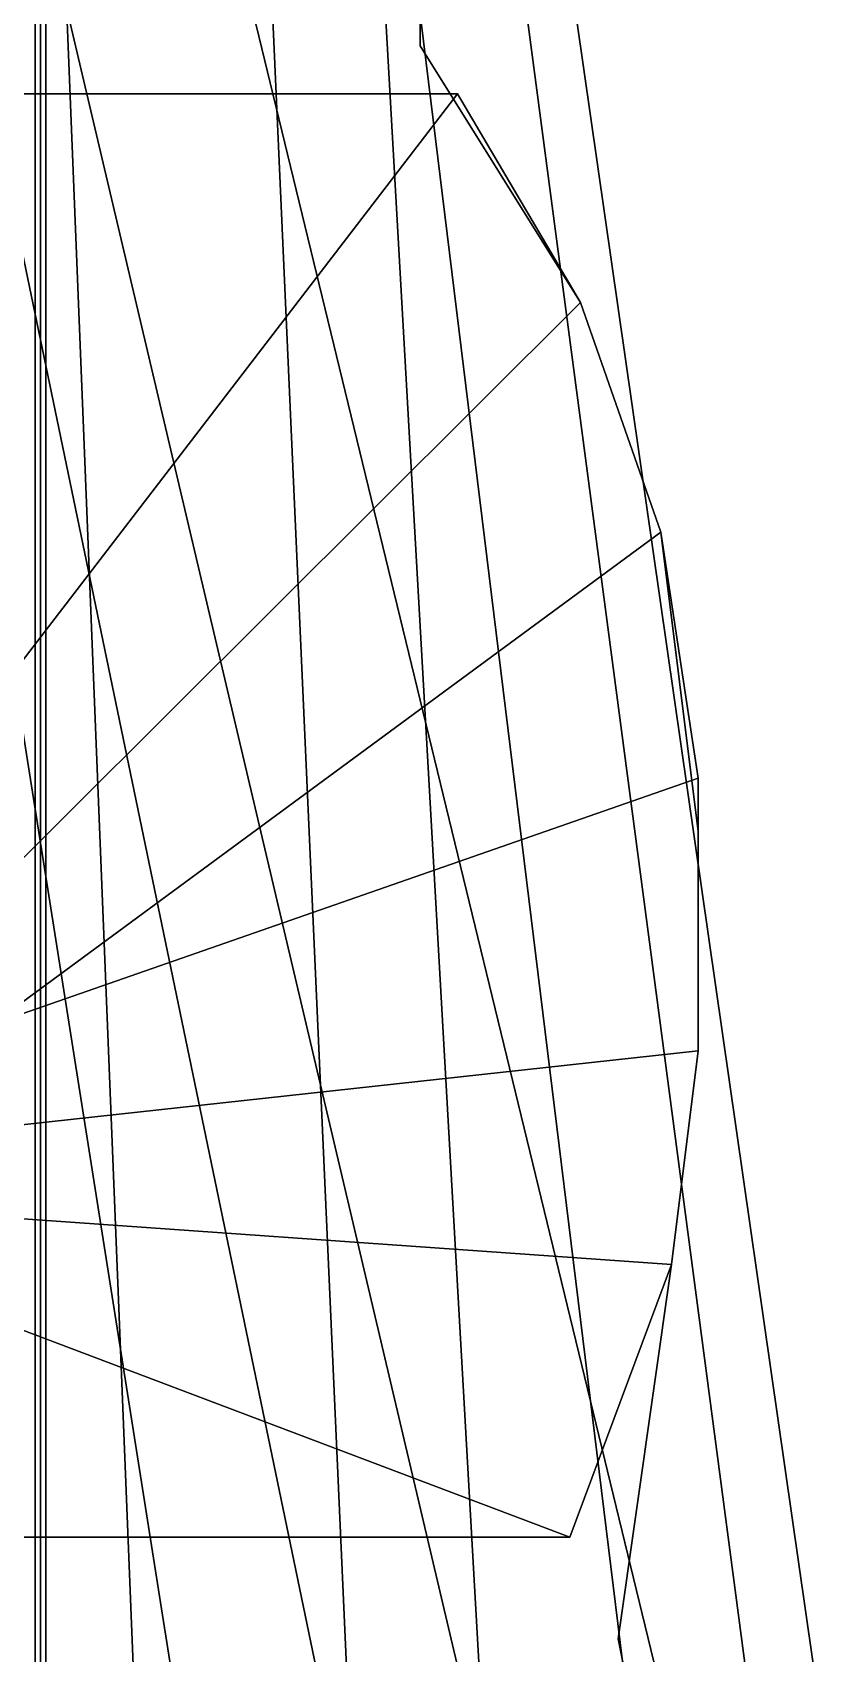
# Model space of a CAD drawing. Header units: millimetres. Extents: x -2.4 to 2.4, y -20 to 53.1.
# Drawn here: x 0.475 to 1.96, y 13.043 to 16.075 of the extents above; entities that cross this region are included whole.
import ezdxf

# ---------------------------------------------------------------- set-up
doc = ezdxf.new("R2010")
doc.units = ezdxf.units.MM
doc.layers.add('railings', color=6, linetype='Continuous')
doc.layers.add('superstructure', color=3, linetype='Continuous')

msp = doc.modelspace()

# ---------------------------------------------------------------- linework, layer by layer
at = {"color": 2}
for points in [[(0, 12.85, 1.55), (0.67, 12.85, 1.55), (0.5, 17.09, 1.44), (0, 17.09, 1.44)], [(0.67, 12.85, 1.55), (1.07, 12.85, 1.51), (0.88, 17.09, 1.42), (0.5, 17.09, 1.44)], [(1.07, 12.85, 1.51), (1.32, 12.85, 1.48), (1.08, 17.09, 1.39), (0.88, 17.09, 1.42)], [(1.32, 12.85, 1.48), (1.6, 12.85, 1.42), (1.08, 17.09, 1.39)]]:
    msp.add_3dface(points, dxfattribs=at)
for points in [[(0.76, 12.85, -0.49), (0.47, 12.85, -0.71), (0.04, 17.09, -0.71), (0.09, 17.09, -0.49)], [(1.04, 12.85, -0.27), (0.76, 12.85, -0.49), (0.09, 17.09, -0.49), (0.16, 17.09, -0.27)], [(1.31, 12.85), (1.04, 12.85, -0.27), (0.16, 17.09, -0.27), (0.31, 17.09)], [(1.68, 12.85, 0.47), (1.31, 12.85), (0.31, 17.09), (0.65, 17.09, 0.47)], [(1.96, 12.85, 1.05), (1.68, 12.85, 0.47), (0.65, 17.09, 0.47), (1.35, 17.09, 1.22)], [(1.6, 12.85, 1.42), (1.83, 12.85, 1.35), (1.27, 17.09, 1.35), (1.08, 17.09, 1.39)], [(1.83, 12.85, 1.35), (1.96, 12.85, 1.2), (1.35, 17.09, 1.28), (1.27, 17.09, 1.35)], [(1.96, 12.85, 1.2), (1.96, 12.85, 1.05), (1.35, 17.09, 1.22), (1.35, 17.09, 1.28)]]:
    msp.add_3dface(points)
at = {"layer": 'railings'}
for points in [[(1.2, 16.1, 2.22), (1.2, 16.1, 1.41), (1.2, 16.05, 1.41), (1.2, 16.05, 2.22)], [(1.2, 16.05, 2.22), (1.2, 16.05, 1.41), (1.2, 16.1, 1.41), (1.2, 16.1, 2.22)], [(1.2, 16.05, 1.87), (1.5, 15.57, 1.87), (1.5, 15.57, 1.92), (1.2, 16.05, 1.92)], [(1.2, 16.05, 1.92), (1.5, 15.57, 1.92), (1.5, 15.57, 1.87), (1.2, 16.05, 1.87)], [(1.2, 16.05, 2.22), (1.5, 15.57, 2.22), (1.5, 15.57, 2.17), (1.2, 16.05, 2.17)], [(1.2, 16.05, 2.17), (1.5, 15.57, 2.17), (1.5, 15.57, 2.22), (1.2, 16.05, 2.22)], [(1.5, 15.57, 1.92), (1.65, 15.14, 1.92), (1.65, 15.14, 1.87), (1.5, 15.57, 1.87)], [(1.5, 15.57, 1.87), (1.65, 15.14, 1.87), (1.65, 15.14, 1.92), (1.5, 15.57, 1.92)], [(1.5, 15.57, 2.17), (1.65, 15.14, 2.17), (1.65, 15.14, 2.22), (1.5, 15.57, 2.22)], [(1.5, 15.57, 2.22), (1.65, 15.14, 2.22), (1.65, 15.14, 2.17), (1.5, 15.57, 2.17)], [(1.65, 15.14, 1.87), (1.72, 14.58, 1.87), (1.72, 14.58, 1.92), (1.65, 15.14, 1.92)], [(1.65, 15.14, 1.92), (1.72, 14.58, 1.92), (1.72, 14.58, 1.87), (1.65, 15.14, 1.87)], [(1.65, 15.14, 2.22), (1.72, 14.58, 2.22), (1.72, 14.58, 2.17), (1.65, 15.14, 2.17)], [(1.65, 15.14, 2.17), (1.72, 14.58, 2.17), (1.72, 14.58, 2.22), (1.65, 15.14, 2.22)], [(1.72, 14.53, 2.22), (1.72, 14.53, 1.41), (1.72, 14.58, 1.41), (1.72, 14.58, 2.22)], [(1.72, 14.58, 2.22), (1.72, 14.58, 1.41), (1.72, 14.53, 1.41), (1.72, 14.53, 2.22)], [(1.72, 14.53, 1.87), (1.72, 14.17, 1.87), (1.72, 14.17, 1.92), (1.72, 14.53, 1.92)], [(1.72, 14.53, 1.92), (1.72, 14.17, 1.92), (1.72, 14.17, 1.87), (1.72, 14.53, 1.87)], [(1.72, 14.53, 2.22), (1.72, 14.17, 2.22), (1.72, 14.17, 2.17), (1.72, 14.53, 2.17)], [(1.72, 14.53, 2.17), (1.72, 14.17, 2.17), (1.72, 14.17, 2.22), (1.72, 14.53, 2.22)], [(1.72, 14.17, 1.92), (1.67, 13.77, 1.92), (1.67, 13.77, 1.87), (1.72, 14.17, 1.87)], [(1.72, 14.17, 1.87), (1.67, 13.77, 1.87), (1.67, 13.77, 1.92), (1.72, 14.17, 1.92)], [(1.72, 14.17, 2.17), (1.67, 13.77, 2.17), (1.67, 13.77, 2.22), (1.72, 14.17, 2.22)], [(1.72, 14.17, 2.22), (1.67, 13.77, 2.22), (1.67, 13.77, 2.17), (1.72, 14.17, 2.17)], [(1.67, 13.77, 1.92), (1.57, 13.07, 1.92), (1.57, 13.07, 1.87), (1.67, 13.77, 1.87)], [(1.67, 13.77, 1.87), (1.57, 13.07, 1.87), (1.57, 13.07, 1.92), (1.67, 13.77, 1.92)], [(1.67, 13.77, 2.17), (1.57, 13.07, 2.17), (1.57, 13.07, 2.22), (1.67, 13.77, 2.22)], [(1.67, 13.77, 2.22), (1.57, 13.07, 2.22), (1.57, 13.07, 2.17), (1.67, 13.77, 2.17)], [(1.57, 13.07, 2.22), (1.57, 13.07, 1.41), (1.58, 13.02, 1.41), (1.58, 13.02, 2.22)], [(1.58, 13.02, 2.22), (1.58, 13.02, 1.41), (1.57, 13.07, 1.41), (1.57, 13.07, 2.22)]]:
    msp.add_3dface(points, dxfattribs=at)
at = {"layer": 'superstructure'}
for points in [[(0.49, 19.61, 4.49), (0.48, 19.6, 4.48), (0.48, -1.07, 7.4), (0.49, -1.08, 7.41)], [(0.48, 19.6, 4.48), (0.49, 19.61, 4.47), (0.49, -1.09, 7.38), (0.48, -1.07, 7.4)], [(0.5, 19.62, 4.48), (0.49, 19.61, 4.49), (0.49, -1.08, 7.41), (0.5, -1.07, 7.4)], [(0.49, 19.61, 4.47), (0.5, 19.62, 4.48), (0.5, -1.07, 7.4), (0.49, -1.09, 7.38)], [(0.2, 14.5664, 1.59), (1.27, 15.96, 1.59), (-1.27, 15.96, 1.59), (0, 14.62, 1.59)], [(1.27, 15.96, 1.59), (1.27, 15.96, 1.57), (-1.27, 15.96, 1.57), (-1.27, 15.96, 1.59)], [(0.3464, 14.42, 1.59), (1.5, 15.57, 1.59), (1.27, 15.96, 1.59), (0.2, 14.5664, 1.59)], [(1.27, 15.96, 1.57), (1.27, 15.96, 1.59), (1.5, 15.57, 1.59), (1.5, 15.57, 1.57)], [(0.4, 14.22, 1.59), (1.65, 15.14, 1.59), (1.5, 15.57, 1.59), (0.3464, 14.42, 1.59)], [(1.5, 15.57, 1.57), (1.5, 15.57, 1.59), (1.65, 15.14, 1.59), (1.65, 15.14, 1.57)], [(0.4, 14.22, 1.59), (1.72, 14.68, 1.59), (1.65, 15.14, 1.59), (0.4, 14.22, 1.59)], [(1.65, 15.14, 1.57), (1.65, 15.14, 1.59), (1.72, 14.68, 1.59), (1.72, 14.68, 1.57)], [(0.3464, 14.02, 1.59), (1.72, 14.17, 1.59), (1.72, 14.68, 1.59), (0.4, 14.22, 1.59)], [(1.72, 14.68, 1.57), (1.72, 14.68, 1.59), (1.72, 14.17, 1.59), (1.72, 14.17, 1.57)], [(0.2, 13.8736, 1.59), (1.67, 13.77, 1.59), (1.72, 14.17, 1.59), (0.3464, 14.02, 1.59)], [(1.72, 14.17, 1.57), (1.72, 14.17, 1.59), (1.67, 13.77, 1.59), (1.67, 13.77, 1.57)], [(1.48, 13.26, 1.59), (1.67, 13.77, 1.59), (0.2, 13.8736, 1.59), (0, 13.82, 1.59)], [(1.48, 13.26, 1.59), (0, 13.82, 1.59), (0, 13.82, 1.59), (-1.48, 13.26, 1.59)], [(1.67, 13.77, 1.57), (1.67, 13.77, 1.59), (1.48, 13.26, 1.59), (1.48, 13.26, 1.57)], [(1.48, 13.26, 1.57), (1.48, 13.26, 1.59), (-1.48, 13.26, 1.59), (-1.48, 13.26, 1.57)]]:
    msp.add_3dface(points, dxfattribs=at)

doc.saveas('drawing.dxf')
